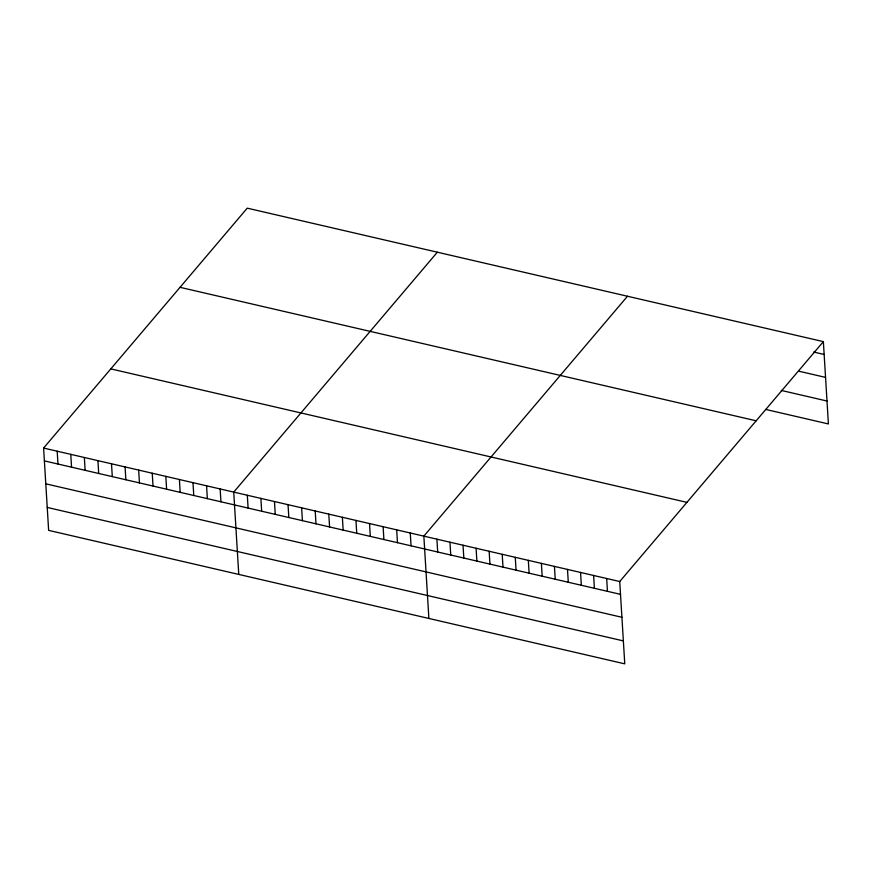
<?xml version="1.0" encoding="UTF-8"?>
<svg xmlns="http://www.w3.org/2000/svg" width="872" height="872" viewBox="0 0 872 872"><rect width="100%" height="100%" fill="white"/><g stroke="black" fill="none" stroke-linecap="round" stroke-linejoin="round"><path stroke-width="1.31" d="M823.364 341.628L619.73 581.526L624.766 663.843L48.636 530.372L43.6 448.055L247.234 208.157L823.364 341.628L828.4 423.945L765.714 409.426M437.352 252.204L233.729 492.102L238.765 574.419M627.48 296.251L423.847 536.138L428.882 618.455M813.707 352.048L824.149 354.468M799.439 371.341L825.555 377.391M781.29 390.427L826.994 401.022M180.035 287.324L756.166 420.795M110.799 368.889L686.929 502.359M43.6 448.055L619.73 581.526M44.385 460.885L620.526 594.355M45.791 483.818L621.921 617.289M47.23 507.439L623.371 640.909M606.672 578.496L607.457 591.336M593.614 575.476L594.399 588.306M580.556 572.446L581.341 585.286M567.498 569.427L568.282 582.256M554.439 566.397L555.224 579.226M541.381 563.367L542.166 576.207M528.323 560.347L529.108 573.177M515.265 557.317L516.05 570.157M502.207 554.298L502.991 567.127M489.148 551.268L489.933 564.108M476.09 548.248L476.875 561.077M463.032 545.218L463.817 558.058M449.963 542.199L450.748 555.028M436.905 539.168L437.69 551.998M410.265 532.999L411.05 545.828M396.684 529.849L397.469 542.689M383.113 526.71L383.898 539.539M369.532 523.56L370.317 536.389M355.95 520.41L356.735 533.25M342.369 517.27L343.154 530.1M328.788 514.12L329.572 526.961M315.206 510.97L315.991 523.81M301.625 507.831L302.41 520.66M288.043 504.681L288.828 517.521M274.462 501.542L275.247 514.371M260.881 498.392L261.665 511.221M247.31 495.242L248.095 508.082M220.147 488.952L220.932 501.782M206.566 485.802L207.351 498.642M192.985 482.663L193.769 495.492M179.403 479.513L180.188 492.353M165.822 476.374L166.607 489.203M152.24 473.224L153.025 486.053M138.659 470.073L139.444 482.914M125.078 466.934L125.862 479.764M111.507 463.784L112.292 476.613M97.926 460.634L98.71 473.474M84.344 457.495L85.129 470.324M70.763 454.345L71.548 467.185M57.181 451.195L57.966 464.035"/></g></svg>
